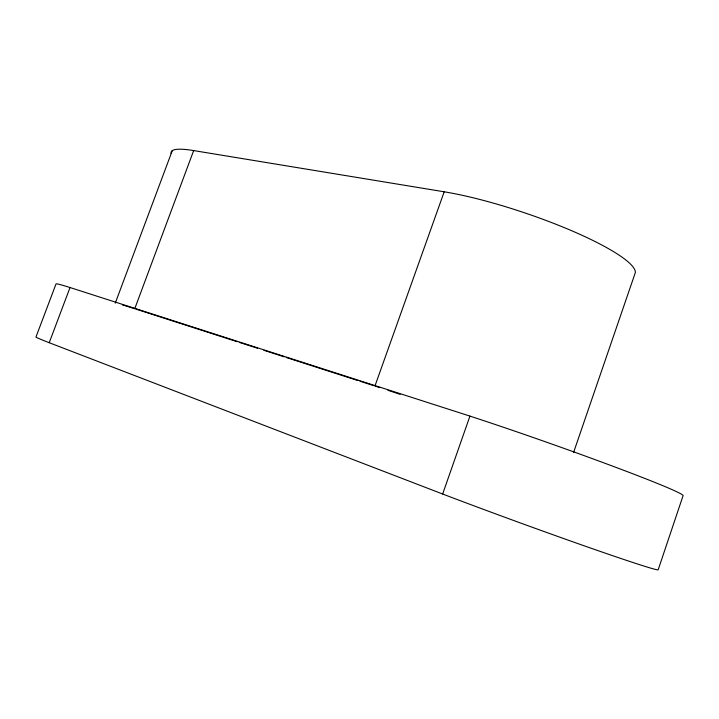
<?xml version="1.0" encoding="UTF-8"?>
<svg xmlns="http://www.w3.org/2000/svg" width="719" height="719" viewBox="0 0 719 719"><rect width="100%" height="100%" fill="white"/><g stroke="black" fill="none" stroke-linecap="round" stroke-linejoin="round"><path stroke-width="1.08" d="M573.528 452.619L635.38 272.456A123.713 22.262 18.7 0 0 568.837 229.523A123.713 22.262 18.7 0 0 444.189 191.793L193.672 150.577A102.107 15.252 20.6 0 0 171.149 153.498M442.652 494.016L469.938 416.103A144.896 5.051 19.4 0 1 611.635 465.768A144.896 5.051 19.4 0 1 683.05 495.742L658.182 569.781A145.544 3.164 20 0 1 584.331 545.865A145.544 3.164 20 0 1 442.652 494.016L49.216 342.711A106.151 1.726 19.7 0 1 35.95 337.067L56.046 283.888A105.81 2.75 20 0 1 70.022 287.528L469.938 416.103M444.189 191.793L374.932 386.049A125.079 4.17 19.6 0 1 379.74 387.604M115.247 303.175L172.263 150.684M193.672 150.577L134.741 308.739A103.033 2.849 19.9 0 0 122.374 304.91M49.216 342.711L70.022 287.528M135.81 309.08L237.225 341.723M239.355 342.406L257.501 348.248M263.909 350.315L284.194 356.84M286.324 357.523L357.855 380.549M359.985 381.232L373.862 385.699M387.981 390.3A125.079 4.17 19.6 0 1 400.15 394.363"/></g></svg>
